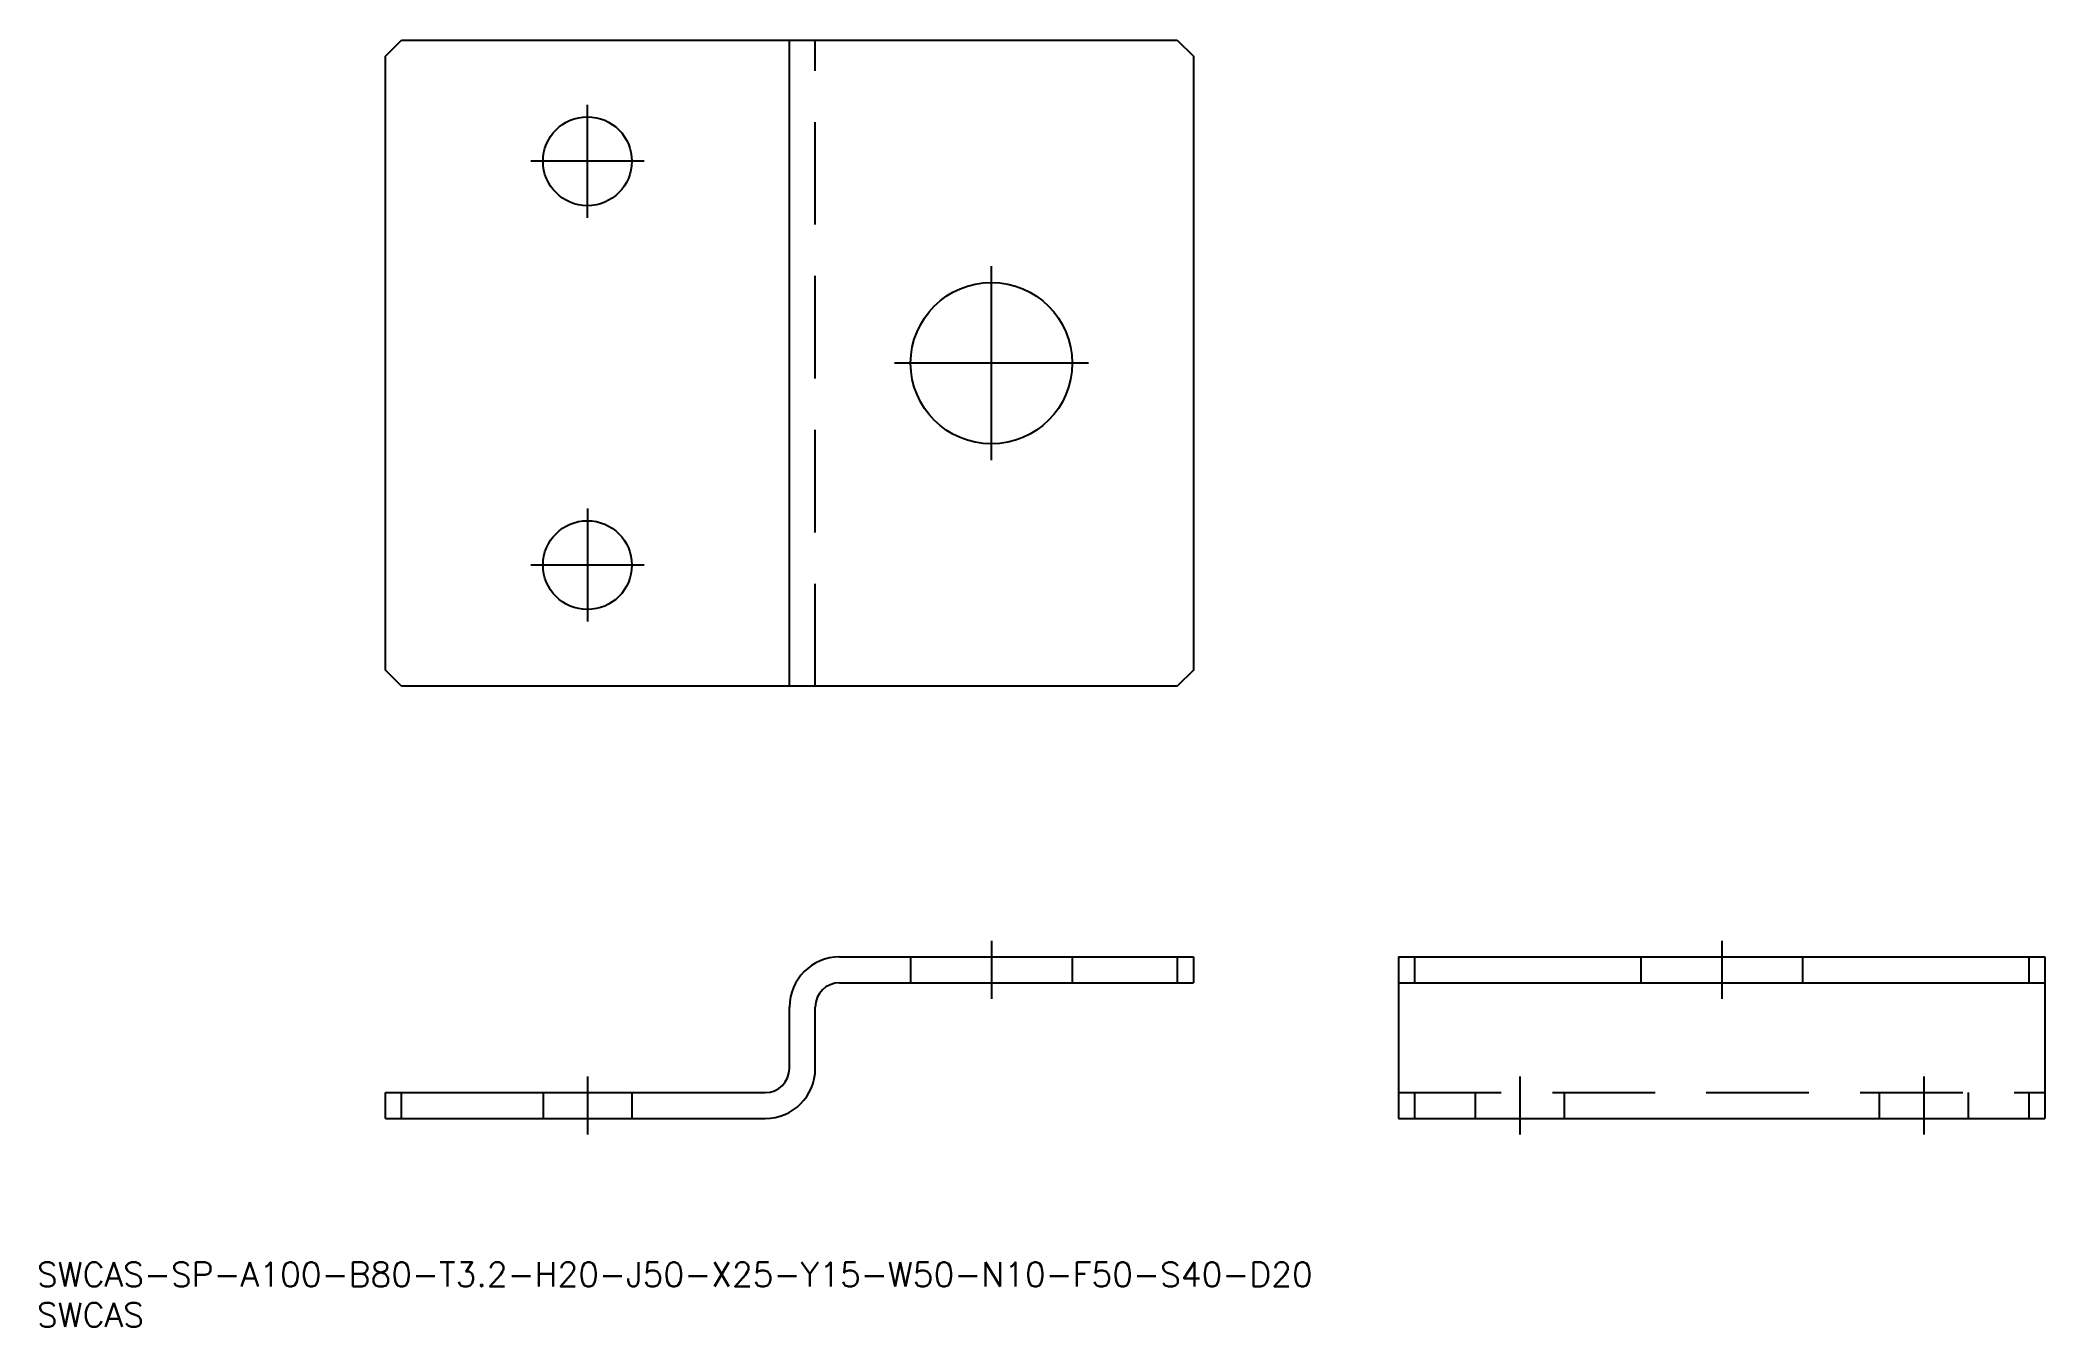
# Model space of a CAD drawing. Extents: x 0 to 248, y 0 to 159.
import ezdxf

# ---------------------------------------------------------------- set-up
doc = ezdxf.new("R2010")
doc.units = 0
doc.linetypes.add('CENTER', pattern=[50.8, 31.75, -6.35, 6.35, -6.35])
doc.linetypes.add('DASHED', pattern=[19.05, 12.7, -6.35])
doc.layers.get('0').update_dxf_attribs({"linetype": 'CONTINUOUS'})
doc.layers.add('CENTER', color=1, linetype='CENTER')
doc.styles.get("Standard").update_dxf_attribs({"font": 'txt.shx', "height": 3, "bigfont": 'bigfont.shx'})

# ---------------------------------------------------------------- blocks, each defined once
blk = doc.blocks.new('*U1')
at = {"color": 7, "linetype": 'CONTINUOUS'}
blk.add_text('SWCAS-SP-A100-B80-T3.2-H20-J50-X25-Y15-W50-N10-F50-S40-D20', height=3, dxfattribs=at).set_placement((0, 5))
blk = doc.blocks.new('*U2')
at = {"color": 7, "linetype": 'CONTINUOUS'}
blk.add_text('SWCAS', height=3, dxfattribs=at).set_placement((0, 0))

msp = doc.modelspace()

# ---------------------------------------------------------------- linework, layer by layer
at = {"color": 7, "linetype": 'CONTINUOUS'}
for p, q in [((43.122655, 157.310401), (45.122655, 159.310401)), ((45.122655, 159.310401), (141.122655, 159.310401)), ((93.122655, 79.310401), (93.122655, 159.310401)), ((141.122655, 159.310401), (143.122655, 157.310401)), ((43.122655, 81.310401), (43.122655, 157.310401)), ((143.122655, 157.310401), (143.122655, 81.310401)), ((45.122655, 79.310401), (43.122655, 81.310401)), ((143.122655, 81.310401), (141.122655, 79.310401)), ((141.122655, 79.310401), (45.122655, 79.310401)), ((99.322655, 45.805068), (143.122655, 45.805068)), ((141.122655, 45.805068), (141.122655, 42.605068)), ((143.122655, 45.805068), (143.122655, 42.605068)), ((168.490939, 45.805068), (248.490939, 45.805068)), ((168.490939, 45.805068), (168.490939, 25.805068)), ((170.490939, 45.805068), (170.490939, 42.605068)), ((246.490939, 45.805068), (246.490939, 42.605068)), ((248.490939, 45.805068), (248.490939, 25.805068)), ((99.322655, 42.605068), (143.122655, 42.605068)), ((168.490939, 42.605068), (248.490939, 42.605068)), ((93.122655, 32.005068), (93.122655, 39.605068)), ((96.322655, 32.005068), (96.322655, 39.605068)), ((43.122655, 29.005068), (90.122655, 29.005068)), ((43.122655, 25.805068), (43.122655, 29.005068)), ((45.122655, 25.805068), (45.122655, 29.005068)), ((43.122655, 25.805068), (90.122655, 25.805068)), ((168.490939, 25.805068), (248.490939, 25.805068))]:
    msp.add_line(p, q, dxfattribs=at)
at = {"color": 3, "linetype": 'DASHED'}
for p, q in [((96.322655, 79.310401), (96.322655, 159.310401)), ((108.122655, 45.805068), (108.122655, 42.605068)), ((128.122655, 45.805068), (128.122655, 42.605068)), ((198.490939, 45.805068), (198.490939, 42.605068)), ((218.490939, 45.805068), (218.490939, 42.605068)), ((62.622655, 29.005068), (62.622655, 25.805068)), ((73.622655, 29.005068), (73.622655, 25.805068)), ((168.490939, 29.005068), (248.490939, 29.005068)), ((170.490939, 29.005068), (170.490939, 25.805068)), ((177.990939, 29.005068), (177.990939, 25.805068)), ((188.990939, 29.005068), (188.990939, 25.805068)), ((227.990939, 29.005068), (227.990939, 25.805068)), ((238.990939, 29.005068), (238.990939, 25.805068)), ((246.490939, 29.005068), (246.490939, 25.805068))]:
    msp.add_line(p, q, dxfattribs=at)
at = {"color": 7, "linetype": 'CONTINUOUS'}
for centre, radius in [((68.122655, 144.310401), 5.5), ((118.122655, 119.310401), 10), ((68.122655, 94.310401), 5.5)]:
    msp.add_circle(centre, radius, dxfattribs=at)
for centre, radius, start, end in [((99.322655, 39.605068), 6.2, 90, 180), ((99.322655, 39.605068), 3, 90, 180), ((90.122655, 32.005068), 3, 270, 0), ((90.122655, 32.005068), 6.2, 270, 0)]:
    msp.add_arc(centre, radius, start, end, dxfattribs=at)
at = {"layer": 'CENTER', "color": 1, "linetype": 'CENTER'}
for p, q in [((68.122655, 137.310401), (68.122655, 151.310401)), ((75.122655, 144.310401), (61.122655, 144.310401)), ((118.122655, 107.310401), (118.122655, 131.310401)), ((130.122655, 119.310401), (106.122655, 119.310401)), ((68.122655, 101.310401), (68.122655, 87.310401)), ((75.122655, 94.310401), (61.122655, 94.310401)), ((118.122655, 47.805068), (118.122655, 40.605068)), ((208.490939, 47.805068), (208.490939, 40.605068)), ((68.122655, 31.005068), (68.122655, 23.805068)), ((183.490939, 31.005068), (183.490939, 23.805068)), ((233.490939, 31.005068), (233.490939, 23.805068))]:
    msp.add_line(p, q, dxfattribs=at)

# ---------------------------------------------------------------- block references
at = {"color": 7, "linetype": 'CONTINUOUS'}
for name in ['*U1', '*U2']:
    msp.add_blockref(name, (0, 0), dxfattribs=at)

doc.saveas('drawing.dxf')
